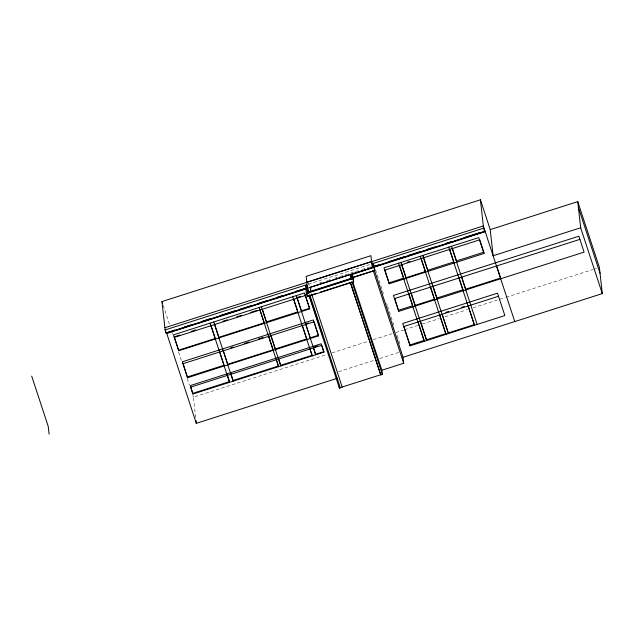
<?xml version="1.0" encoding="UTF-8"?>
<svg xmlns="http://www.w3.org/2000/svg" width="634" height="634" viewBox="0 0 634 634"><rect width="100%" height="100%" fill="white"/><g stroke="black" fill="none" stroke-linecap="round" stroke-linejoin="round"><path stroke-width="0.48" stroke-dasharray="3.17 2.38" d="M308.393 284.167L370.438 264.338M319.615 283.041L323.388 281.837M327.16 280.632L330.924 279.428M334.697 278.223L358.25 270.702M362.014 269.498L370.494 266.787M195.668 417.521L193.41 397.177L327.168 354.43M331.883 352.924L368.616 341.187M373.323 339.681L392.169 333.666M395.933 332.462L403.47 330.052M404.413 329.751L417.6 325.535M422.307 324.029L439.267 318.609M444.917 316.81L467.52 309.582M473.178 307.775L505.203 297.544M506.146 297.243L592.806 269.545M593.749 269.244L596.57 268.341M338.58 371.667L374.226 360.278M379.853 358.479L398.612 352.488M375.55 269.735L383.871 295.048M386.645 303.48L387.263 305.358M387.572 306.293L394.356 326.914M397.13 335.354L400.514 345.665M308.362 282.923L309.281 285.736M163.207 305.311L169.682 324.996M172.147 332.493L172.757 334.372M178.614 352.179L181.387 360.619M187.244 378.427L189.4 384.989M192.791 395.299L193.41 397.177"/><path stroke-width="0.95" d="M349.31 279.372L350.871 278.698L350.364 274.474L310.272 287.281L310.715 291.275M320.265 292.139L350.348 282.526L380.749 374.987L382.357 374.464L381.85 370.232L352.845 282.019M305.533 288.565L166.156 333.096L165.125 329.949L161.971 301.562L480.421 199.805L490.217 229.603L493.117 255.756L580.657 227.78L577.756 201.628L490.217 229.603M309.035 292.908L307.49 288.216L306.832 282.233L371.556 261.549L372.396 264.109M164.872 327.723L483.322 225.958L514.753 321.573M165.125 329.949L305.437 285.11L305.953 286.687M308.148 293.328L307.545 287.915L306.515 284.769L307.403 292.765L351.577 278.651L351.101 274.427L372.737 267.516L372.324 263.736L483.568 228.185L480.421 199.805M305.857 288.7L166.425 333.254L166.362 332.723L174.841 330.021M184.264 327.009L190.858 324.901M202.167 321.287L210.647 318.577M220.069 315.566L236.086 310.446M239.85 309.241L252.102 305.326M257.753 303.527L266.232 300.817M277.541 297.203L282.249 295.698M295.436 291.481L303.916 288.771M374.583 266.193L379.291 264.687M388.713 261.676L404.73 256.556M408.494 255.351L420.746 251.436M426.397 249.637L434.876 246.927M446.185 243.313L450.893 241.808M464.08 237.591L480.096 232.472M305.437 285.11L306.365 293.463L307.395 296.617L353.606 281.853L353.122 277.51L374.781 270.591L374.329 266.573L484.606 231.339L484.495 230.356L484.867 231.497L373.695 267.025M307.49 288.216L372.221 267.532L370.93 255.676L306.206 276.361L306.832 282.233M166.362 332.723L166.75 333.421L306.856 288.644M374.409 267.065L485.192 231.664L484.812 230.966L484.867 231.497M353.606 281.853L352.092 274.363L373.743 267.445L373.299 263.427L374.329 266.573M353.083 277.28L373.775 270.663M350.808 278.461L307.926 292.171L307.997 292.575M307.95 292.425L308.813 291.886M306.365 293.463L352.567 278.698M297.948 297.18L300.674 296.308M407.131 262.317L409.889 261.438M175.182 336.527L179.874 335.021M191.143 331.423L195.843 329.918M222.827 321.295L227.455 319.821M236.712 316.857L241.34 315.383M250.596 312.419L257.079 310.351M384.719 270.179L479.494 239.898M308.433 295.919L309.035 295.729L339.436 388.19L340.299 387.643M309.931 295.444L316.509 293.336M456.67 262.214L456.528 260.931L483.821 252.213L479.653 239.525M427.95 271.392L427.815 270.235L453.849 261.913L453.976 263.07M266.573 322.674L266.486 321.874L297.885 311.841L297.98 312.641M178.63 350.166L174.239 336.82L174.302 337.415L305.287 295.563L305.216 294.858L309.598 308.203L309.677 308.901L178.693 350.761L178.63 350.166L215.259 338.461L210.868 325.115M218.944 337.898L218.881 337.304L264.243 322.809L264.315 323.403M301.507 311.516L301.427 310.811L309.598 308.203M483.821 252.213L483.964 253.489L389.189 283.778L389.078 282.819L403.684 278.152L399.507 265.464M406.14 278.358L406.069 277.684L425.422 271.495L421.253 258.807M305.699 323.847L308.425 322.975M230.546 347.907L233.328 347.02M244.439 343.469L249.067 341.988M258.323 339.031L262.952 337.55M313.941 321.874L182.957 363.726L182.869 362.949L187.553 377.713L318.537 335.861L314.179 322.167M394.491 298.606L579.888 239.367M187.466 376.929L224.095 365.224L219.808 352.171M227.804 364.851L227.741 364.257L273.103 349.762L268.816 336.709M275.433 349.635L275.362 348.938L306.761 338.905L302.473 325.852M310.367 338.469L310.295 337.835L318.466 335.22M398.691 311.357L393.46 295.452L578.85 236.213L584.08 252.118L398.691 311.357L398.564 310.264L412.774 305.723L412.9 306.816M437.056 299.097L436.937 298.028L462.971 289.706L459.079 277.866M415.254 306.063L415.167 305.342L434.528 299.153L430.637 287.313M465.776 289.92L465.697 289.183L500.598 278.033L496.707 266.193M317.951 345.918L313.41 347.377L315.732 354.778L296.276 295.61M321.636 345.284L190.652 387.136L190.572 386.439L192.918 394.023L323.903 352.171L321.866 345.625M192.839 393.326L229.468 381.62L227.202 374.734L227.281 375.431M445.694 312.396L448.484 311.508M461.504 307.347L464.294 306.46M213.713 321.993L233.169 381.161L233.098 380.487L278.461 365.992L276.479 359.961M261.343 306.777L280.799 365.945L280.735 365.327L312.134 355.294L310.153 349.263M315.677 354.263L323.847 351.648M403.723 326.55L498.506 296.268M410.071 345.863L402.709 323.467L497.492 293.177L504.854 315.573L410.071 345.863L409.968 344.928L424.138 340.403L418.099 322.009M400.91 262.452L426.595 340.577L426.508 339.784L445.868 333.603L439.822 315.217M422.719 255.486L448.404 333.611L448.325 332.898L474.359 324.576L468.312 306.19M166.75 333.421L196.31 423.33L337.359 378.26M381.85 370.232L403.692 363.258L403.034 357.275L602.3 293.597L599.399 267.445L577.756 201.628M339.404 387.929L380.717 374.734L350.467 282.724M307.958 291.6L308.584 293.463M309.21 295.325L322.357 334.467M578.422 207.587L600.057 273.405M580.657 227.78L602.3 293.597M483.568 228.185L484.606 231.339M483.964 253.489L478.733 237.584L383.958 267.873L389.189 283.778M452.351 248.243L456.528 260.931M465.697 289.183L461.504 276.432L461.584 277.169M451.44 246.309L477.125 324.434M449.974 250.137L453.556 261.01M448.753 247.165L474.438 325.29L474.359 324.576M423.346 256.643L427.815 270.235M432.745 285.276L436.937 298.028M442.278 314.504L448.325 332.898M420.271 256.271L445.956 334.395L445.868 333.603M420.469 321.398L426.508 339.784M401.599 264.085L406.069 277.684M411.276 293.494L415.167 305.342M408.882 293.875L412.48 304.811M398.556 263.205L424.241 341.33L424.138 340.403M394.673 298.416L398.564 310.264M403.921 326.542L409.968 344.928M384.909 270.132L389.078 282.819M373.743 267.445L374.781 270.591M372.324 263.736L373.101 266.098M374.393 270.171L403.034 357.275M373.149 270.346L403.692 363.258M352.092 274.363L353.122 277.51M351.101 274.427L351.624 276.004M350.364 274.474L351.918 279.206M351.799 281.512L382.357 374.464M310.272 287.281L310.906 289.199M311.643 294.089L342.202 387.041M309.741 294.699L340.331 387.905M309.677 308.901L304.447 293.003L173.462 334.855L178.693 350.761M318.537 335.861L313.307 319.956L182.323 361.808L187.553 377.713M323.903 352.171L321.145 343.779L190.16 385.638L192.918 394.023M301.427 310.811L297.045 297.473L297.116 298.17M306.008 324.782L310.295 337.835M293.502 298.503L297.592 310.953M292.749 296.744L312.197 355.912L312.134 355.294M262.389 309.424L266.486 321.874M275.362 348.938L270.766 334.95L270.837 335.648M280.735 365.327L278.469 358.44L278.532 359.058M263.95 321.921L259.861 309.463L259.924 310.058M259.084 307.498L278.54 366.666L278.461 365.992M214.49 323.958L218.881 337.304M227.741 364.257L223.144 350.269L223.208 350.864M233.098 380.487L230.831 373.6L230.903 374.274M210.092 323.15L229.548 382.326L229.468 381.62M161.971 301.562L162.589 303.44M166.425 333.254L166.053 332.113L166.156 333.096M31.7 376.128L48.232 426.42L49.095 434.195M500.598 278.033L500.686 278.77M462.971 289.706L463.089 290.776M434.528 299.153L434.607 299.882M425.422 271.495L425.501 272.168M403.684 278.152L403.787 279.111M339.23 386.336L339.436 388.19M307.086 293.835L307.395 296.617M306.761 338.905L306.84 339.594M273.103 349.762L273.175 350.356M215.259 338.461L215.322 339.055M195.985 420.429L196.31 423.33"/></g></svg>
